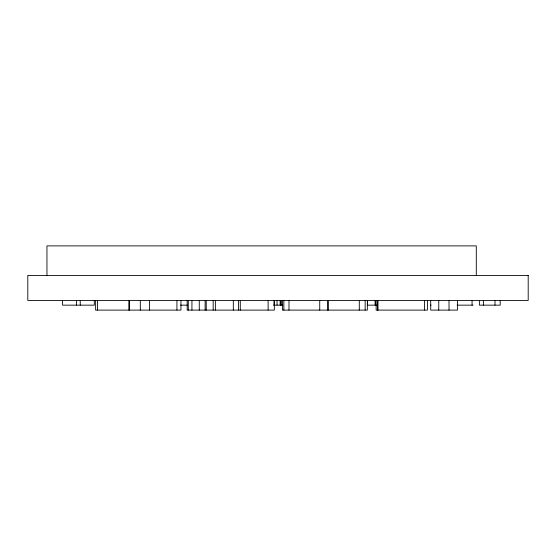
<?xml version="1.0" encoding="UTF-8"?>
<svg xmlns="http://www.w3.org/2000/svg" width="556" height="556" viewBox="0 0 556 556"><rect width="100%" height="100%" fill="white"/><g stroke="black" fill="none" stroke-linecap="round" stroke-linejoin="round"><path stroke-width="0.83" d="M180.533 305.154L187.358 305.154M273.503 305.154L282.782 305.154M377.079 305.154L367.572 305.154L367.572 300.435M430.483 305.154L431.143 305.154M457.108 305.154L473.066 305.154M500.178 300.435L500.205 305.154L479.39 305.154L479.39 300.435M494.993 300.435L494.993 305.154M483.386 300.435L483.386 305.154M476.297 275.415L476.297 245.891L46.954 245.891L46.954 275.415M472.065 300.435L472.065 305.154M457.435 300.435L457.435 310.109L430.705 310.109L430.705 300.435M449.012 300.435L449.012 310.109M438.76 300.435L438.76 310.109M427.404 300.435L427.404 310.109L376.141 310.109L376.141 300.435M424.478 300.435L424.478 310.109M377.969 300.435L377.969 310.109M377.6 300.435L377.6 310.109M375.342 300.435L375.342 305.154M375.182 300.435L375.182 305.154M367.349 300.435L367.349 310.109L282.392 310.109L282.392 300.435M365.153 300.435L365.153 310.109M359.294 300.435L359.294 310.109M328.165 300.435L328.165 310.109M327.797 300.435L327.797 310.109M319.742 300.435L319.742 310.109M288.981 300.435L288.981 310.109M283.859 300.435L283.859 310.109M280.988 300.435L280.988 305.154M280.912 300.435L280.912 305.154M280.134 300.435L280.134 305.154M277.041 300.435L277.041 305.154M274.337 300.435L274.337 310.109L187.177 310.109L187.177 300.435M274.073 300.435L274.073 305.154M268.11 300.435L268.11 310.109M240.275 300.435L240.275 310.109M238.448 300.435L238.448 310.109M233.318 300.435L233.318 310.109M215.374 300.435L215.374 310.109M213.177 300.435L213.177 310.109M206.22 300.435L206.22 310.109M205.122 300.435L205.122 310.109M199.263 300.435L199.263 310.109M191.938 300.435L191.938 310.109M188.275 300.435L188.275 310.109M180.95 300.435L180.95 310.109L95.625 310.109L95.625 300.435M176.926 300.435L176.926 310.109M149.46 300.435L149.46 310.109M140.307 300.435L140.307 310.109M129.319 300.435L129.319 310.109M128.95 300.435L128.95 310.109M97.46 300.435L97.46 310.109M94.298 300.435L94.298 305.154L62.543 305.154L62.543 300.435M80.238 300.435L80.238 305.154M76.603 300.435L76.603 305.154M528.2 275.415L27.8 275.415L27.8 300.435L528.2 300.435L528.2 275.415"/></g></svg>
